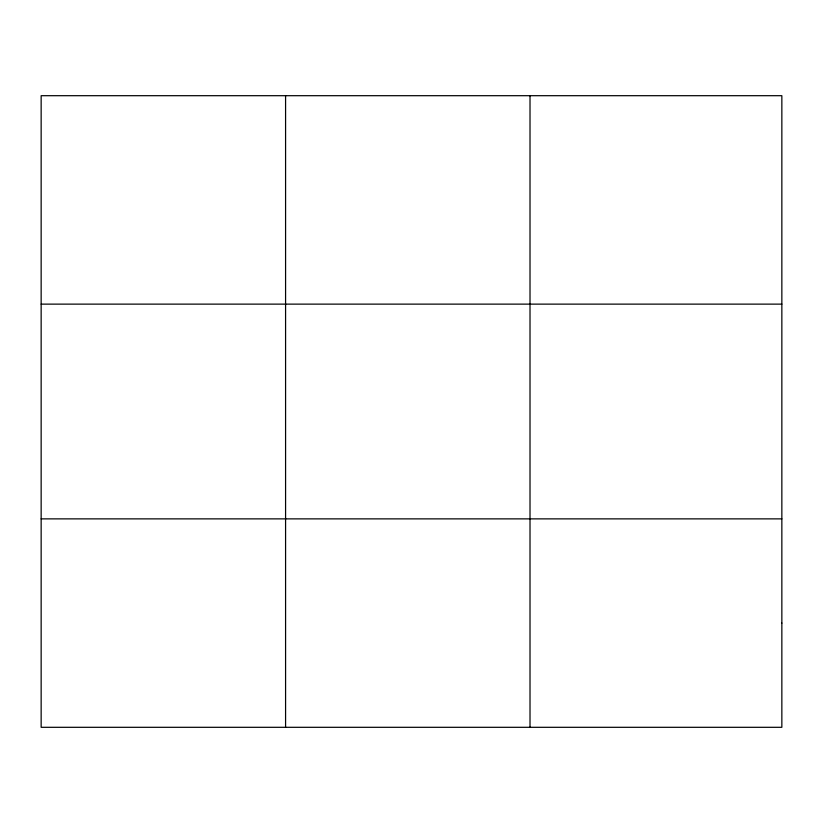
<?xml version="1.0" encoding="UTF-8"?>
<svg xmlns="http://www.w3.org/2000/svg" width="823" height="823" viewBox="0 0 823 823"><rect width="100%" height="100%" fill="white"/><g stroke="black" fill="none" stroke-linecap="round" stroke-linejoin="round"><path stroke-width="1.23" d="M285.581 727.306L285.581 95.694M530.012 727.306L530.012 95.694M41.15 304.129L781.85 304.129M41.15 518.871L781.85 518.871M781.85 623.093L781.85 727.306L41.15 727.306L41.15 95.694L781.85 95.694L781.85 623.093"/></g></svg>
